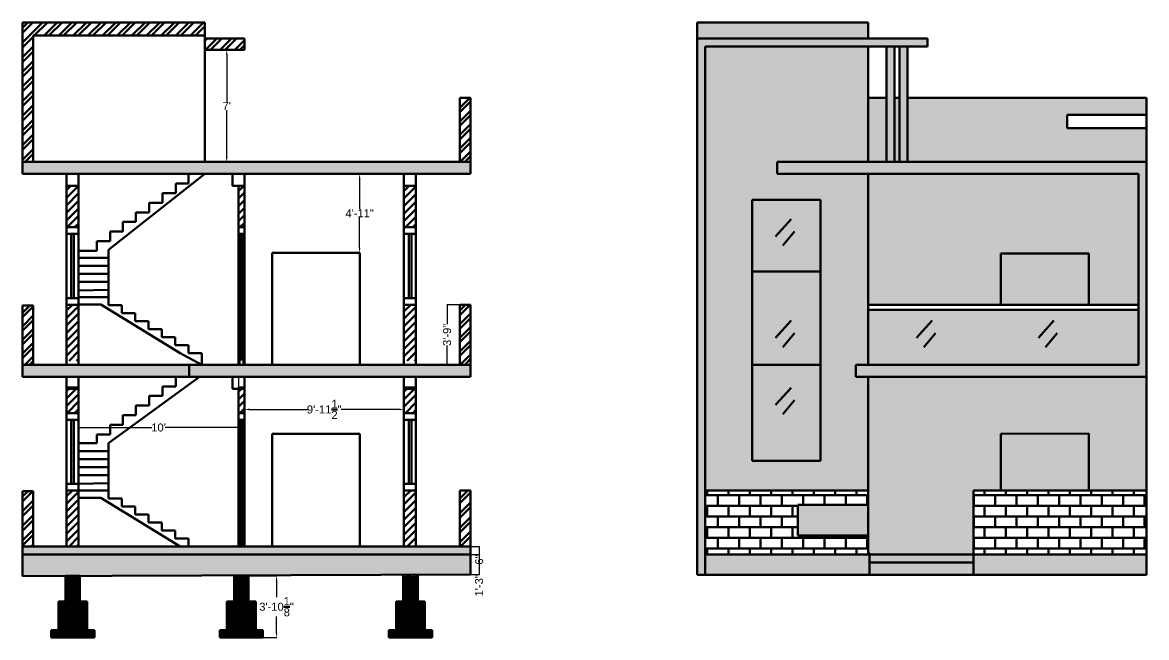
# Model space of a CAD drawing. Header units: inches. Extents: x -10 to 906, y -1163 to 117.
# Drawn here: x 63 to 906, y -1163 to -702 of the extents above; entities that cross this region are included whole.
import ezdxf

# ---------------------------------------------------------------- set-up
doc = ezdxf.new("R2010")
doc.units = ezdxf.units.IN
doc.header["$MEASUREMENT"] = 0
doc.layers.get('0').update_dxf_attribs({"lineweight": 35})
for name, color, linetype, plot in [('beam', 254, 'Continuous', False), ('compund wall', 1, 'Continuous', False), ('roof', 51, 'Continuous', False), ('wall', 3, 'Continuous', False)]:
    doc.layers.add(name, color=color, linetype=linetype, plot=plot)
doc.layers.add('steps', color=191, linetype='Continuous', lineweight=35)
doc.layers.add('window', color=6, linetype='Continuous', lineweight=35)
doc.styles.get("Standard").update_dxf_attribs({"font": 'arial.ttf'})
doc.dimstyles.get("Standard").update_dxf_attribs({"dimtxt": 2.4, "dimasz": 3.6, "dimexe": 0.18, "dimexo": 0.0625, "dimgap": 0.09, "dimtad": 0, "dimtih": 1, "dimtoh": 1, "dimdec": 4, "dimzin": 0, "dimdsep": 46, "dimlunit": 4, "dimtxsty": 'Standard', "dimcen": 0.09, "dimadec": 0, "dimazin": 0, "dimtfac": 1, "dimtdec": 4, "dimtofl": 0, "dimtmove": 0, "dimatfit": 3, "dimfxl": 1, "dimtolj": 1, "dimtzin": 0, "dimarcsym": 0})
pattern_1 = [(228.01279, (11.52, 16), (-128, -144), [2.15258, -213.10541]), (184.96974, (10.08, 14.4), (192, 16), [3.69389, -365.6948]), (132.51045, (6.4, 14.08), (160, -176), [2.60461, -257.85652]), (267.27369, (0.16, 10.08), (16, 320), [3.36381, -333.01693]), (292.833654, (0, 6.72), (-80, 192), [3.29848, -326.54997]), (357.27369, (1.28, 3.68), (-320, 16), [3.36381, -333.01693]), (37.69424, (4.64, 3.52), (-208, -160), [4.44846, -440.39758]), (72.25533, (8.16, 6.24), (112, 352), [4.19981, -415.78114]), (121.429566, (9.44, 10.24), (-128, 208), [3.3752, -334.14517]), (175.23636, (7.68, 13.12), (176, -16), [3.85331, -188.8122]), (222.397438, (3.84, 13.44), (-192, -176), [4.98317, -493.334]), (138.81407, (16, 9.92), (-112, 96), [1.70082, -168.38152]), (171.469234, (14.72, 11.04), (208, -32), [3.23579, -320.34418]), (225, (11.52, 11.52), (-2e-15, -16), [2.26274, -20.36468]), (203.19859, (10.4, 13.44), (80, 32), [1.21853, -120.63384]), (291.8014, (9.28, 12.96), (-16, 48), [1.72325, -84.43939]), (30.96376, (9.92, 11.36), (48, 32), [2.79886, -90.49637]), (161.56505, (12.32, 12.8), (32, -16), [2.02386, -48.57259]), (16.38954, (0, 12.96), (160, 48), [2.8352, -280.68552]), (70.34618, (2.72, 13.76), (-64, -176), [2.37858, -235.47852]), (293.19859, (12.32, 16), (-32, 80), [2.43704, -119.41533]), (343.61046, (13.28, 13.76), (-160, 48), [2.8352, -280.68552]), (339.44395, (0, 3.04), (-80, 32), [2.73408, -133.96998]), (294.77514, (2.56, 2.08), (-80, 176), [2.29085, -226.79429]), (66.80141, (12.48, 0), (32, 80), [2.43704, -119.41533]), (17.354025, (13.44, 2.24), (-208, -64), [2.6821, -265.52678]), (69.44395, (4.64, 0), (-32, -80), [1.36704, -135.33702]), (101.30993, (11.52, 0), (-16, 64), [0.81584, -80.76847]), (165.96376, (11.36, 0.8), (48, -16), [3.29848, -62.67121]), (186.009006, (8.16, 1.6), (160, 16), [3.0568, -302.62277]), (303.69007, (9.92, 9.92), (-16, 32), [2.30755, -55.38127]), (353.157227, (11.2, 8), (272, -32), [4.0287, -398.841]), (60.9454, (15.2, 7.52), (-64, -112), [1.6473, -163.08279]), (90, (16, 8.96), (-16, 16), [0.96, -15.04]), (120.25644, (7.84, 2.08), (64, -112), [2.22278, -220.05632]), (48.01279, (6.72, 4), (128, 144), [4.30515, -210.95283]), (0, (9.6, 7.2), (16, 16), [4.16, -11.84]), (325.30485, (13.76, 7.2), (160, -112), [2.52982, -250.45239]), (254.0546, (15.84, 5.76), (-16, -64), [2.32963, -114.15213]), (207.645975, (15.2, 3.52), (-304, -160), [3.79304, -375.51159]), (175.42608, (11.84, 1.76), (-208, 16), [4.01278, -397.26517])]

# ---------------------------------------------------------------- blocks, each defined once
blk = doc.blocks.new('*D25')
at = {"layer": 'Defpoints', "color": 0, "linetype": 'Continuous', "lineweight": 211, "ltscale": 100000, "transparency": 16777216}
for p in [(232.23, -1116.45), (232.23, -1162.61), (253.23, -1162.61)]:
    blk.add_point(p, dxfattribs=at)
at = {"layer": 'roof', "color": 0, "linetype": 'Continuous', "lineweight": -2, "ltscale": 100000, "transparency": 16777216}
for p, q in [((232.29, -1116.45), (253.41, -1116.45)), ((253.23, -1120.05), (253.23, -1132.31)), ((253.23, -1159.01), (253.23, -1146.75)), ((232.29, -1162.61), (253.41, -1162.61))]:
    blk.add_line(p, q, dxfattribs=at)
at = {"layer": 'roof', "color": 0, "linetype": 'Continuous', "lineweight": 211, "ltscale": 100000, "transparency": 16777216}
for points in [[(252.63, -1120.05), (253.83, -1120.05), (253.23, -1116.45)], [(252.63, -1159.01), (253.83, -1159.01), (253.23, -1162.61)]]:
    blk.add_solid(points, dxfattribs=at)
at = {"layer": 'roof', "color": 0, "linetype": 'Continuous', "lineweight": 211, "ltscale": 100000, "transparency": 16777216, "insert": (253.23, -1139.53), "char_height": 6, "attachment_point": 5}
blk.add_mtext('\\A1;3\'-10{\\H1x;\\S1/8;}"', dxfattribs=at)
blk = doc.blocks.new('*D26')
at = {"layer": 'Defpoints', "color": 0, "linetype": 'Continuous', "lineweight": 211, "ltscale": 100000, "transparency": 16777216}
for p in [(229.24, -975.16), (348.74, -975.16), (348.74, -991.64)]:
    blk.add_point(p, dxfattribs=at)
at = {"layer": 'roof', "color": 0, "linetype": 'Continuous', "lineweight": -2, "ltscale": 100000, "transparency": 16777216}
for p, q in [((229.24, -975.23), (229.24, -991.82)), ((348.74, -975.23), (348.74, -991.82)), ((232.84, -991.64), (276.41, -991.64)), ((345.14, -991.64), (301.58, -991.64))]:
    blk.add_line(p, q, dxfattribs=at)
at = {"layer": 'roof', "color": 0, "linetype": 'Continuous', "lineweight": 211, "ltscale": 100000, "transparency": 16777216}
for points in [[(232.84, -991.04), (232.84, -992.24), (229.24, -991.64)], [(345.14, -991.04), (345.14, -992.24), (348.74, -991.64)]]:
    blk.add_solid(points, dxfattribs=at)
at = {"layer": 'roof', "color": 0, "linetype": 'Continuous', "lineweight": 211, "ltscale": 100000, "transparency": 16777216, "insert": (288.99, -991.64), "char_height": 6, "attachment_point": 5}
blk.add_mtext('\\A1;9\'-11{\\H1x;\\S1/2;}"', dxfattribs=at)
blk = doc.blocks.new('*D27')
at = {"layer": 'Defpoints', "color": 0, "linetype": 'Continuous', "lineweight": 211, "ltscale": 100000, "transparency": 16777216}
for p in [(315.51, -815.14), (315.79, -815.14), (315.79, -874.16)]:
    blk.add_point(p, dxfattribs=at)
at = {"layer": 'roof', "color": 0, "linetype": 'Continuous', "lineweight": -2, "ltscale": 100000, "transparency": 16777216}
for p, q in [((315.73, -815.14), (315.33, -815.14)), ((315.51, -818.74), (315.51, -841.55)), ((315.51, -870.56), (315.51, -847.75)), ((315.73, -874.16), (315.33, -874.16))]:
    blk.add_line(p, q, dxfattribs=at)
at = {"layer": 'roof', "color": 0, "linetype": 'Continuous', "lineweight": 211, "ltscale": 100000, "transparency": 16777216}
for points in [[(314.91, -818.74), (316.11, -818.74), (315.51, -815.14)], [(314.91, -870.56), (316.11, -870.56), (315.51, -874.16)]]:
    blk.add_solid(points, dxfattribs=at)
at = {"layer": 'roof', "color": 0, "linetype": 'Continuous', "lineweight": 211, "ltscale": 100000, "transparency": 16777216, "insert": (315.51, -844.65), "char_height": 6, "attachment_point": 5}
blk.add_mtext('\\A1;4\'-11"', dxfattribs=at)
blk = doc.blocks.new('*D28')
at = {"layer": 'Defpoints', "color": 0, "linetype": 'Continuous', "lineweight": 211, "ltscale": 100000, "transparency": 16777216}
for p in [(199.35, -722.14), (199.35, -806.14), (215.89, -806.14)]:
    blk.add_point(p, dxfattribs=at)
at = {"layer": 'roof', "color": 0, "linetype": 'Continuous', "lineweight": -2, "ltscale": 100000, "transparency": 16777216}
for p, q in [((199.41, -722.14), (216.07, -722.14)), ((215.89, -725.74), (215.89, -761.05)), ((215.89, -802.54), (215.89, -767.23)), ((199.41, -806.14), (216.07, -806.14))]:
    blk.add_line(p, q, dxfattribs=at)
at = {"layer": 'roof', "color": 0, "linetype": 'Continuous', "lineweight": 211, "ltscale": 100000, "transparency": 16777216}
for points in [[(215.29, -725.74), (216.49, -725.74), (215.89, -722.14)], [(215.29, -802.54), (216.49, -802.54), (215.89, -806.14)]]:
    blk.add_solid(points, dxfattribs=at)
at = {"layer": 'roof', "color": 0, "linetype": 'Continuous', "lineweight": 211, "ltscale": 100000, "transparency": 16777216, "insert": (215.89, -764.14), "char_height": 6, "attachment_point": 5}
blk.add_mtext("\\A1;7'", dxfattribs=at)
blk = doc.blocks.new('*D29')
at = {"layer": 'Defpoints', "color": 0, "linetype": 'Continuous', "lineweight": 211, "ltscale": 100000, "transparency": 16777216}
for p in [(390.74, -913.31), (381.09, -958.16), (390.74, -958.16)]:
    blk.add_point(p, dxfattribs=at)
at = {"layer": 'roof', "color": 0, "linetype": 'Continuous', "lineweight": -2, "ltscale": 100000, "transparency": 16777216}
for p, q in [((390.68, -913.31), (380.91, -913.31)), ((381.09, -913.49), (381.09, -927.67)), ((381.09, -957.98), (381.09, -943.8)), ((390.68, -958.16), (380.91, -958.16))]:
    blk.add_line(p, q, dxfattribs=at)
at = {"layer": 'roof', "color": 0, "linetype": 'Continuous', "lineweight": 211, "ltscale": 100000, "transparency": 16777216}
for points in [[(381.06, -913.49), (381.12, -913.49), (381.09, -913.31)], [(381.06, -957.98), (381.12, -957.98), (381.09, -958.16)]]:
    blk.add_solid(points, dxfattribs=at)
at = {"layer": 'roof', "color": 0, "linetype": 'Continuous', "lineweight": 211, "ltscale": 100000, "transparency": 16777216, "insert": (381.09, -935.74), "char_height": 6, "attachment_point": 5, "rotation": 90}
blk.add_mtext('\\A1;3\'-9"', dxfattribs=at)
blk = doc.blocks.new('*D30')
at = {"layer": 'Defpoints', "color": 0, "linetype": 'Continuous', "lineweight": 211, "ltscale": 100000, "transparency": 16777216}
for p in [(398.74, -1094.5), (398.74, -1100.42), (405.22, -1100.42)]:
    blk.add_point(p, dxfattribs=at)
at = {"layer": 'roof', "color": 0, "linetype": 'Continuous', "lineweight": -2, "ltscale": 100000, "transparency": 16777216}
for p, q in [((398.81, -1094.5), (405.4, -1094.5)), ((405.22, -1094.68), (405.22, -1100.24)), ((398.81, -1100.42), (405.4, -1100.42)), ((405.22, -1100.42), (405.22, -1100.6))]:
    blk.add_line(p, q, dxfattribs=at)
at = {"layer": 'roof', "color": 0, "linetype": 'Continuous', "lineweight": 211, "ltscale": 100000, "transparency": 16777216}
for points in [[(405.19, -1094.68), (405.25, -1094.68), (405.22, -1094.5)], [(405.19, -1100.24), (405.25, -1100.24), (405.22, -1100.42)]]:
    blk.add_solid(points, dxfattribs=at)
at = {"layer": 'roof', "color": 0, "linetype": 'Continuous', "lineweight": 211, "ltscale": 100000, "transparency": 16777216, "insert": (405.22, -1104.16), "char_height": 6, "attachment_point": 5, "rotation": 90}
blk.add_mtext('\\A1;6"', dxfattribs=at)
blk = doc.blocks.new('*D31')
at = {"layer": 'Defpoints', "color": 0, "linetype": 'Continuous', "lineweight": 211, "ltscale": 100000, "transparency": 16777216}
for p in [(398.74, -1100.42), (398.74, -1115.5), (405.11, -1115.5)]:
    blk.add_point(p, dxfattribs=at)
at = {"layer": 'roof', "color": 0, "linetype": 'Continuous', "lineweight": -2, "ltscale": 100000, "transparency": 16777216}
for p, q in [((398.81, -1100.42), (405.29, -1100.42)), ((405.11, -1100.6), (405.11, -1115.32)), ((398.81, -1115.5), (405.29, -1115.5)), ((405.11, -1115.5), (405.11, -1115.68))]:
    blk.add_line(p, q, dxfattribs=at)
at = {"layer": 'roof', "color": 0, "linetype": 'Continuous', "lineweight": 211, "ltscale": 100000, "transparency": 16777216}
for points in [[(405.08, -1100.6), (405.14, -1100.6), (405.11, -1100.42)], [(405.08, -1115.32), (405.14, -1115.32), (405.11, -1115.5)]]:
    blk.add_solid(points, dxfattribs=at)
at = {"layer": 'roof', "color": 0, "linetype": 'Continuous', "lineweight": 211, "ltscale": 100000, "transparency": 16777216, "insert": (405.11, -1123.46), "char_height": 6, "attachment_point": 5, "rotation": 90}
blk.add_mtext('\\A1;1\'-3"', dxfattribs=at)
blk = doc.blocks.new('*D32')
at = {"layer": 'Defpoints', "color": 0, "linetype": 'Continuous', "lineweight": 211, "ltscale": 100000, "transparency": 16777216}
for p in [(104.74, -967.16), (224.74, -967.16), (224.74, -1005.23)]:
    blk.add_point(p, dxfattribs=at)
at = {"layer": 'roof', "color": 0, "linetype": 'Continuous', "lineweight": -2, "ltscale": 100000, "transparency": 16777216}
for p, q in [((104.74, -967.23), (104.74, -1005.41)), ((224.74, -967.23), (224.74, -1005.41)), ((104.92, -1005.23), (159.84, -1005.23)), ((224.56, -1005.23), (169.64, -1005.23))]:
    blk.add_line(p, q, dxfattribs=at)
at = {"layer": 'roof', "color": 0, "linetype": 'Continuous', "lineweight": 211, "ltscale": 100000, "transparency": 16777216}
for points in [[(104.92, -1005.2), (104.92, -1005.26), (104.74, -1005.23)], [(224.56, -1005.2), (224.56, -1005.26), (224.74, -1005.23)]]:
    blk.add_solid(points, dxfattribs=at)
at = {"layer": 'roof', "color": 0, "linetype": 'Continuous', "lineweight": 211, "ltscale": 100000, "transparency": 16777216, "insert": (164.74, -1005.23), "char_height": 6, "attachment_point": 5}
blk.add_mtext("\\A1;10'", dxfattribs=at)

msp = doc.modelspace()

# ---------------------------------------------------------------- hatches: boundary and pattern name
at = {"layer": 'compund wall', "linetype": 'Continuous', "lineweight": 211, "transparency": 33554687}
h = msp.add_hatch(dxfattribs=at)
h.set_pattern_fill('ANSI32', color=256, scale=19.232701)
h.set_pattern_definition([(45, (0, 271.685), (-5.09984, 5.09984), []), (45, (3.4, 271.685), (-5.09984, 5.09984), [])])
h.paths.add_polyline_path([(390.74398, -806.13626), (398.74398, -806.13626), (398.74398, -758.13626), (390.74398, -758.13626)])
h = msp.add_hatch(dxfattribs=at)
h.set_pattern_fill('ANSI32', color=256, scale=19.232701)
h.set_pattern_definition([(45, (0, 119.657), (-5.09984, 5.09984), []), (45, (3.4, 119.657), (-5.09984, 5.09984), [])])
h.paths.add_polyline_path([(70.74398, -913.62973), (62.74398, -913.62973), (62.74398, -958.16426), (70.74398, -958.16426)])
h.paths.add_polyline_path([(398.74398, -913.30783), (390.74398, -913.30783), (390.74398, -958.16426), (398.74398, -958.16426)])
at = {"layer": 'roof', "linetype": 'Continuous', "lineweight": 211, "transparency": 33554687}
h = msp.add_hatch(dxfattribs=at)
h.set_pattern_fill('SWAMP', color=256, scale=7.5)
h.set_pattern_definition([(0, (0, 271.685), (3.75, 6.49519), [0.9375, -6.5625]), (90, (0.4688, 271.685), (-3.75, 6.49519), [0.46875, -12.52163]), (90, (0.586, 271.685), (-3.75, 6.49519), [0.375, -12.61538]), (90, (0.3516, 271.685), (-3.75, 6.49519), [0.375, -12.61538]), (60, (0.703, 271.685), (-3.75, 6.49519), [0.3, -7.2]), (120, (0.2344, 271.685), (-7.5, 3e-09), [0.3, -7.2])])
h.paths.add_polyline_path([(95.74398, -806.13626), (62.74398, -806.13626), (62.74398, -815.13626), (95.74398, -815.13626), (104.74398, -815.13626), (224.74398, -815.13626), (229.24398, -815.13626), (357.74398, -815.13626), (398.74398, -815.13626), (398.74398, -806.13626), (357.74398, -806.13626), (229.24398, -806.13626), (224.74398, -806.13626)])
h = msp.add_hatch(dxfattribs=at)
h.set_pattern_fill('SWAMP', color=256, scale=7.5)
h.set_pattern_definition([(0, (0, 119.657), (3.75, 6.49519), [0.9375, -6.5625]), (90, (0.4688, 119.657), (-3.75, 6.49519), [0.46875, -12.52163]), (90, (0.586, 119.657), (-3.75, 6.49519), [0.375, -12.61538]), (90, (0.3516, 119.657), (-3.75, 6.49519), [0.375, -12.61538]), (60, (0.703, 119.657), (-3.75, 6.49519), [0.3, -7.2]), (120, (0.2344, 119.657), (-7.5, 3e-09), [0.3, -7.2])])
h.paths.add_polyline_path([(95.74398, -958.16426), (62.74398, -958.16426), (62.74398, -967.16426), (95.74398, -967.16426), (104.74398, -967.16426), (224.74398, -967.16426), (229.24398, -967.16426), (357.74398, -967.16426), (398.74398, -967.16426), (398.74398, -958.16426), (357.74398, -958.16426), (229.24398, -958.16426), (224.74398, -958.16426)])
at = {"layer": 'roof', "linetype": 'Continuous', "lineweight": 211, "ltscale": 100000, "transparency": 33554681}
h = msp.add_hatch(dxfattribs=at)
h.set_pattern_fill('AR-CONC', scale=0.4)
h.set_pattern_definition([(50, (0, 0), (2.8690407, -0.2510085), [0.3, -3.3]), (355, (0, 0), (-0.555005, 3.0087685), [0.24, -2.64]), (100.45144, (0.239, -0.021), (2.3140354, 2.75776), [0.254961, -2.8045684]), (46.1842, (0, 0.8), (4.268965, -0.662077), [0.45, -4.95]), (96.63564, (0.3557, 0.745), (3.738648, 3.896474), [0.382441, -4.206855]), (351.18416, (0, 0.8), (3.738648, 3.896474), [0.36, -3.96]), (21, (0.4, 0.6), (2.387628, -1.6104756), [0.3, -3.3]), (326, (0.4, 0.6), (0.973261, 2.9006), [0.24, -2.64]), (71.45144, (0.599, 0.4658), (3.3608895, 1.2901246), [0.254961, -2.8045684]), (37.5, (0, 0), (0.0486394, 1.3315754), [0, -2.608, 0, -2.68, 0, -2.65]), (7.5, (0, 0), (1.0522781, 1.5776468), [0, -1.528, 0, -2.548, 0, -1.01]), (327.5, (-0.892, 0), (2.1352897, -0.0902195), [0, -1, 0, -3.12, 0, -4.14]), (317.5, (-1.292, 0), (2.3327447, 0.40042), [0, -1.3, 0, -2.072, 0, -2.94])])
h.paths.add_polyline_path([(398.74398, -1100.42055), (398.74398, -1094.49694), (62.74398, -1094.30668), (62.74398, -1100.42055)])
h = msp.add_hatch(dxfattribs=at)
h.set_pattern_fill('GRAVEL', scale=16)
h.set_pattern_definition(pattern_1)
h.paths.add_polyline_path([(398.74398, -1115.49694), (398.74398, -1100.42055), (62.74398, -1100.42055), (62.74398, -1116.55645)])
h = msp.add_hatch(dxfattribs=at)
h.set_pattern_fill('ANSI38', color=4, scale=10)
h.paths.add_polyline_path([(95.05064, -1135.6056), (105.85064, -1135.6056), (105.85064, -1116.45458), (95.05064, -1116.45458)])
h.paths.add_polyline_path([(89.65064, -1146.4056), (89.65064, -1157.2056), (111.25064, -1157.2056), (111.25064, -1135.6056), (95.05064, -1135.6056), (89.65064, -1135.6056)])
h.paths.add_polyline_path([(89.65064, -1157.2056), (84.25064, -1157.2056), (84.25064, -1162.6056), (116.65064, -1162.6056), (116.65064, -1157.2056), (111.25064, -1157.2056)])
h = msp.add_hatch(dxfattribs=at)
h.set_pattern_fill('ANSI38', color=4, scale=10)
h.set_pattern_definition([(45, (126.3773, 0), (-0.8838835, 0.8838835), []), (135, (126.3773, 0), (-2.6516504, 0.8838835), [3.125, -1.875])])
h.paths.add_polyline_path([(232.22789, -1116.45458), (221.42789, -1116.45458), (221.42789, -1135.6056), (232.22789, -1135.6056)])
h.paths.add_polyline_path([(237.62789, -1135.6056), (221.42789, -1135.6056), (216.02789, -1135.6056), (216.02789, -1146.4056), (216.02789, -1157.2056), (237.62789, -1157.2056)])
h.paths.add_polyline_path([(243.02789, -1157.2056), (237.62789, -1157.2056), (216.02789, -1157.2056), (210.62789, -1157.2056), (210.62789, -1162.6056), (243.02789, -1162.6056)])
h = msp.add_hatch(dxfattribs=at)
h.set_pattern_fill('ANSI38', color=4, scale=10)
h.set_pattern_definition([(45, (253.2489, 0), (-0.8838835, 0.8838835), []), (135, (253.2489, 0), (-2.6516504, 0.8838835), [3.125, -1.875])])
h.paths.add_polyline_path([(359.09953, -1116.45458), (348.29953, -1116.45458), (348.29953, -1135.6056), (359.09953, -1135.6056)])
h.paths.add_polyline_path([(364.49953, -1135.6056), (348.29953, -1135.6056), (342.89953, -1135.6056), (342.89953, -1146.4056), (342.89953, -1157.2056), (364.49953, -1157.2056)])
h.paths.add_polyline_path([(369.89953, -1157.2056), (364.49953, -1157.2056), (342.89953, -1157.2056), (337.49953, -1157.2056), (337.49953, -1162.6056), (369.89953, -1162.6056)])
at = {"layer": 'steps', "linetype": 'Continuous', "lineweight": 211, "ltscale": 100000, "transparency": 33554681}
h = msp.add_hatch(dxfattribs=at)
h.set_pattern_fill('ANSI32', color=1, scale=20.7)
h.paths.add_polyline_path([(70.74398, -711.49324), (199.38179, -711.49324), (199.53312, -701.6194), (62.74398, -701.6194), (62.74398, -713.61799), (62.74398, -758.13626), (62.74398, -806.13626), (70.74398, -806.13626), (70.74398, -722.13626)])
h = msp.add_hatch(color=251, dxfattribs=at)
h.dxf.hatch_style = 1
h.paths.add_polyline_path([(696.74714, -701.61799), (574.70594, -701.61799), (568.70594, -701.61799), (568.70594, -713.61799), (696.74714, -713.61799)])
h = msp.add_hatch(dxfattribs=at)
h.set_pattern_fill('ANSI32', color=1, scale=20.7)
h.paths.add_polyline_path([(229.24398, -713.61799), (199.34922, -713.61799), (199.34922, -722.13626), (229.24398, -722.13626)])
h = msp.add_hatch(color=250, dxfattribs=at)
h.dxf.hatch_style = 1
h.paths.add_polyline_path([(905.53304, -815.13626), (905.53304, -806.13626), (897.53304, -806.13626), (696.74714, -806.13626), (628.61518, -806.13626), (628.61518, -815.13626), (696.74714, -815.13626), (899.53304, -815.13626), (899.53304, -958.16426), (687.58912, -958.16426), (687.58912, -967.16426), (905.53304, -967.16426)])
h.paths.add_polyline_path([(716.61786, -758.13626), (716.61786, -719.61799), (710.61786, -719.61799), (710.61786, -758.13626), (710.61786, -806.13626), (716.61786, -806.13626)], flags=17)
h.paths.add_polyline_path([(726.21786, -758.13626), (726.21786, -719.61799), (720.21786, -719.61799), (720.21786, -758.13626), (720.21786, -806.13626), (726.21786, -806.13626)], flags=17)
h.paths.add_polyline_path([(574.70594, -719.61799), (729.33419, -719.61799), (741.33419, -719.61799), (741.33419, -713.61799), (729.33419, -713.61799), (568.70594, -713.61799), (568.70594, -719.61799), (568.70594, -1115.67694), (574.70594, -1115.67694)])
h = msp.add_hatch(color=251, dxfattribs=at)
h.dxf.hatch_style = 1
h.paths.add_polyline_path([(696.74714, -719.61799), (574.70594, -719.61799), (574.70594, -1052.49694), (696.74714, -1052.49694), (696.74714, -967.16426), (687.58912, -967.16426), (687.58912, -958.16426), (696.74714, -958.16426), (696.74714, -815.13626), (628.61518, -815.13626), (628.61518, -806.13626), (696.74714, -806.13626)])
h.paths.add_polyline_path([(661.11721, -834.45914), (661.11721, -1030.29909), (609.78832, -1030.29909), (609.78832, -834.45914)], flags=16)
at = {"layer": 'steps', "linetype": 'Continuous', "lineweight": 211, "ltscale": 100000, "true_color": 0x867f77, "transparency": 33554681}
h = msp.add_hatch(color=8, dxfattribs=at)
h.dxf.hatch_style = 1
h.paths.add_polyline_path([(899.53304, -815.13626), (696.74714, -815.13626), (696.74714, -913.30783), (796.27825, -913.30783), (796.27825, -874.66312), (862.27825, -874.66312), (862.27825, -913.30783), (899.53304, -913.30783)])
h.paths.add_polyline_path([(905.53304, -967.16426), (696.74714, -967.16426), (696.74714, -1052.49694), (696.74714, -1099.31918), (697.74714, -1099.31918), (697.74714, -1100.42055), (775.74714, -1100.42055), (775.74714, -1052.49694), (796.27825, -1052.49694), (796.27825, -1010.02725), (862.27825, -1009.77438), (862.27825, -1052.49694), (905.53304, -1052.49694)])
h.paths.add_polyline_path([(845.96708, -770.82317), (897.53304, -770.82317), (905.53304, -770.82317), (905.53304, -758.13626), (897.53304, -758.13626), (726.21786, -758.13626), (726.21786, -806.13626), (897.53304, -806.13626), (905.53304, -806.13626), (905.53304, -780.70847), (897.53304, -780.70847), (845.96708, -780.70847)])
h.paths.add_polyline_path([(710.61786, -758.13626), (696.74714, -758.13626), (696.74714, -806.13626), (710.61786, -806.13626)])
h.paths.add_polyline_path([(720.21786, -758.13626), (716.61786, -758.13626), (716.61786, -806.13626), (720.21786, -806.13626)])
at = {"layer": 'steps', "linetype": 'Continuous', "lineweight": 211, "ltscale": 100000, "transparency": 33554681}
h = msp.add_hatch(color=7, dxfattribs=at)
h.dxf.hatch_style = 1
h.set_gradient(color1=(0, 127, 255), color2=(214, 214, 214), rotation=42, tint=1, name='CYLINDER')
h.paths.add_polyline_path([(661.11721, -834.45914), (609.78832, -834.45914), (609.78832, -888.33651), (661.11721, -888.33651)])
h.paths.add_polyline_path([(661.11721, -888.33651), (609.78832, -888.33651), (609.78832, -958.16426), (661.11721, -958.16426)])
h.paths.add_polyline_path([(661.11721, -958.16426), (609.78832, -958.16426), (609.78832, -1030.29909), (661.11721, -1030.29909)])
at = {"layer": 'steps', "linetype": 'Continuous', "lineweight": 211, "ltscale": 100000, "true_color": 0x65310c, "transparency": 33554681}
h = msp.add_hatch(color=48, dxfattribs=at)
h.dxf.hatch_style = 1
h.paths.add_polyline_path([(862.27825, -874.66312), (796.27825, -874.66312), (796.27825, -913.30783), (862.27825, -913.30783)])
h.paths.add_polyline_path([(862.27825, -1009.77438), (796.27825, -1010.02725), (796.27825, -1052.49694), (862.27825, -1052.49694)])
at = {"layer": 'steps', "linetype": 'Continuous', "lineweight": 211, "ltscale": 100000, "transparency": 33554681}
h = msp.add_hatch(color=7, dxfattribs=at)
h.dxf.hatch_style = 1
h.set_gradient(color1=(255, 255, 255), color2=(0, 127, 255), rotation=42, tint=1, name='CURVED')
h.paths.add_polyline_path([(796.27825, -916.90783), (696.74714, -916.90783), (696.74714, -958.16426), (796.27825, -958.16426)])
h.paths.add_polyline_path([(899.53304, -916.90783), (862.27825, -916.90783), (862.27825, -958.16426), (899.53304, -958.16426)])
h.paths.add_polyline_path([(862.27825, -916.90783), (796.27825, -916.90783), (796.27825, -958.16426), (862.27825, -958.16426)])
h = msp.add_hatch(dxfattribs=at)
h.set_pattern_fill('ANSI32', color=1, scale=20.7)
h.paths.add_polyline_path([(70.74398, -1052.81884), (62.74398, -1052.81884), (62.74398, -1094.30668), (70.74398, -1094.31121)])
h.paths.add_polyline_path([(398.74398, -1052.49694), (390.74398, -1052.49694), (390.74398, -1094.49241), (398.74398, -1094.49694)])
at = {"layer": 'steps', "linetype": 'Continuous', "lineweight": 211, "ltscale": 100000, "true_color": 0x8a8074, "transparency": 33554681}
h = msp.add_hatch(dxfattribs=at)
h.set_pattern_fill('AR-B816', color=8)
h.paths.add_polyline_path([(644.0944, -1063.06471), (696.74714, -1063.06471), (696.74714, -1052.49694), (574.70594, -1052.49694), (574.70594, -1100.42055), (696.74714, -1100.42055), (696.74714, -1086.05327), (644.0944, -1086.05327)])
h.paths.add_polyline_path([(905.53304, -1052.49694), (775.74714, -1052.49694), (775.74714, -1100.42055), (905.53304, -1100.42055)])
at = {"layer": 'steps', "linetype": 'Continuous', "lineweight": 211, "ltscale": 100000, "transparency": 33554681}
h = msp.add_hatch(color=250, dxfattribs=at)
h.dxf.hatch_style = 1
h.paths.add_polyline_path([(696.74714, -1063.06471), (644.0944, -1063.06471), (644.0944, -1086.05327), (696.74714, -1086.05327)])
h.paths.add_polyline_path([(775.74714, -1106.42055), (697.74714, -1106.42055), (697.74714, -1115.67694), (757.74714, -1115.67694), (769.74714, -1115.67694), (775.74714, -1115.67694)])
h.paths.add_polyline_path([(775.74714, -1100.42055), (697.74714, -1100.42055), (697.74714, -1106.42055), (775.74714, -1106.42055)])
h = msp.add_hatch(dxfattribs=at)
h.set_pattern_fill('GRAVEL', scale=16)
h.set_pattern_definition(pattern_1)
h.paths.add_polyline_path([(697.74714, -1100.42055), (574.70594, -1100.42055), (574.70594, -1115.67694), (696.74714, -1115.67694), (697.74714, -1115.67694)])
h.paths.add_polyline_path([(905.53304, -1100.42055), (775.74714, -1100.42055), (775.74714, -1106.42055), (775.74714, -1115.67694), (905.53304, -1115.67694)])
at = {"layer": 'wall', "linetype": 'Continuous', "lineweight": 211, "transparency": 33554687}
h = msp.add_hatch(dxfattribs=at)
h.set_pattern_fill('ANSI31', color=256, scale=31.88193)
h.set_pattern_definition([(45, (0, 271.685), (-2.817991, 2.817991), [])])
h.paths.add_polyline_path([(104.74398, -824.13626), (95.74398, -824.13626), (95.74398, -855.13626), (104.74398, -855.13626)])
h.paths.add_polyline_path([(104.74398, -913.13626), (95.74398, -913.13626), (95.74398, -955.13626), (104.74398, -955.14135)])
h.paths.add_polyline_path([(229.24398, -824.13626), (224.74398, -824.13626), (224.74398, -855.13626), (229.24398, -855.13626)])
h.paths.add_polyline_path([(357.74398, -824.13626), (348.74398, -824.13626), (348.74398, -855.13626), (357.74398, -855.13626)])
h.paths.add_polyline_path([(357.74398, -913.13626), (348.74398, -913.13626), (348.74398, -955.27952), (357.74398, -955.28462)])
h = msp.add_hatch(dxfattribs=at)
h.set_pattern_fill('ANSI31', color=256, scale=31.88193)
h.set_pattern_definition([(45, (0, 132.4957), (-2.817991, 2.817991), [])])
h.paths.add_polyline_path([(104.74398, -1052.32536), (95.74398, -1052.32536), (95.74398, -1094.32536), (104.74398, -1094.33046)])
h.paths.add_polyline_path([(357.74398, -1052.32536), (348.74398, -1052.32536), (348.74398, -1094.46863), (357.74398, -1094.47372)])
h.paths.add_polyline_path([(104.74398, -975.16432), (95.74398, -975.16432), (95.74398, -994.32536), (104.74398, -994.32536)])
h.paths.add_polyline_path([(229.24398, -975.16432), (224.74398, -975.16432), (224.74398, -994.32536), (229.24398, -994.32536)])
h.paths.add_polyline_path([(357.74398, -975.16432), (348.74398, -975.16432), (348.74398, -994.32536), (357.74398, -994.32536)])

# ---------------------------------------------------------------- linework, layer by layer
at = {"linetype": 'Continuous', "lineweight": 211, "transparency": 33554687}
for p, q in [((398.74398, -1094.49694), (62.74398, -1094.30668)), ((62.74398, -1094.30668), (62.74398, -1116.55645)), ((398.74398, -1115.49694), (398.74398, -1094.49694)), ((62.74398, -1116.55645), (398.74398, -1115.49694))]:
    msp.add_line(p, q, dxfattribs=at)
at = {"layer": 'beam', "linetype": 'Continuous', "lineweight": 211, "transparency": 33554687}
for p, q in [((95.74398, -815.13626), (95.74398, -824.13626)), ((104.74398, -815.13626), (95.74398, -815.13626)), ((104.74398, -824.13626), (104.74398, -815.13626)), ((220.24398, -824.13626), (220.24398, -815.13626)), ((220.24398, -815.13626), (229.24398, -815.13626)), ((229.24398, -815.13626), (229.24398, -824.13626)), ((348.74398, -815.13626), (348.74398, -824.13626)), ((357.74398, -815.13626), (348.74398, -815.13626)), ((357.74398, -824.13626), (357.74398, -815.13626)), ((95.74398, -824.13626), (104.74398, -824.13626)), ((229.24398, -824.13626), (220.24398, -824.13626)), ((348.74398, -824.13626), (357.74398, -824.13626)), ((95.74398, -967.16426), (95.74398, -976.16426)), ((104.74398, -967.16426), (95.74398, -967.16426)), ((104.74398, -976.16426), (104.74398, -967.16426)), ((220.24398, -976.16426), (220.24398, -967.16426)), ((220.24398, -967.16426), (229.24398, -967.16426)), ((229.24398, -967.16426), (229.24398, -976.16426)), ((348.74398, -967.16426), (348.74398, -976.16426)), ((357.74398, -967.16426), (348.74398, -967.16426)), ((357.74398, -976.16426), (357.74398, -967.16426)), ((95.74398, -976.16426), (104.74398, -976.16426)), ((229.24398, -976.16426), (220.24398, -976.16426)), ((348.74398, -976.16426), (357.74398, -976.16426))]:
    msp.add_line(p, q, dxfattribs=at)
at = {"layer": 'compund wall', "linetype": 'Continuous', "lineweight": 211, "transparency": 33554687}
for p, q in [((62.74398, -806.13626), (62.74398, -758.13626)), ((70.74398, -758.13626), (70.74398, -806.13626)), ((398.74398, -758.13626), (390.74398, -758.13626)), ((390.74398, -758.13626), (390.74398, -806.13626)), ((398.74398, -806.13626), (398.74398, -758.13626)), ((62.74398, -958.16426), (62.74398, -913.62973)), ((62.74398, -913.62973), (70.74398, -913.62973)), ((70.74398, -913.62973), (70.74398, -958.16426)), ((390.74398, -913.30783), (390.74398, -958.16426)), ((398.74398, -913.30783), (390.74398, -913.30783)), ((398.74398, -958.16426), (398.74398, -913.30783)), ((62.74398, -1094.30668), (62.74398, -1052.81884)), ((62.74398, -1052.81884), (70.74398, -1052.81884)), ((70.74398, -1052.81884), (70.74398, -1094.31121)), ((390.74398, -1052.49694), (390.74398, -1094.49241)), ((398.74398, -1052.49694), (390.74398, -1052.49694)), ((398.74398, -1094.49694), (398.74398, -1052.49694))]:
    msp.add_line(p, q, dxfattribs=at)
at = {"layer": 'roof', "color": 1, "linetype": 'Continuous', "lineweight": 211, "ltscale": 100000, "transparency": 33554687}
for p, q in [((62.74398, -758.13626), (62.74398, -713.61799)), ((199.34922, -713.61799), (229.24398, -713.61799)), ((229.24398, -713.61799), (229.24398, -722.13626)), ((70.74398, -806.13626), (70.74398, -722.13626)), ((199.34922, -722.13626), (229.24398, -722.13626)), ((199.34922, -722.13626), (199.34922, -806.13626))]:
    msp.add_line(p, q, dxfattribs=at)
at = {"layer": 'roof', "color": 0, "linetype": 'Continuous', "lineweight": 211, "ltscale": 100000, "transparency": 33554687}
msp.add_line((568.70594, -713.61799), (729.33419, -713.61799), dxfattribs=at)
at = {"layer": 'roof', "linetype": 'Continuous', "lineweight": 211, "transparency": 33554687}
for p, q in [((95.74398, -806.13626), (62.74398, -806.13626)), ((62.74398, -806.13626), (62.74398, -815.13626)), ((95.74398, -806.13626), (224.74398, -806.13626)), ((224.74398, -806.13626), (229.24398, -806.13626)), ((229.24398, -806.13626), (357.74398, -806.13626)), ((357.74398, -806.13626), (398.74398, -806.13626)), ((398.74398, -806.13626), (398.74398, -815.13626)), ((95.74398, -815.13626), (62.74398, -815.13626)), ((95.74398, -815.13626), (224.74398, -815.13626)), ((224.74398, -815.13626), (229.24398, -815.13626)), ((229.24398, -815.13626), (357.74398, -815.13626)), ((398.74398, -815.13626), (357.74398, -815.13626)), ((62.74398, -945.32536), (62.74398, -954.32536)), ((95.74398, -958.16426), (62.74398, -958.16426)), ((95.74398, -958.16426), (224.74398, -958.16426)), ((224.74398, -958.16426), (229.24398, -958.16426)), ((229.24398, -958.16426), (357.74398, -958.16426)), ((357.74398, -958.16426), (398.74398, -958.16426)), ((398.74398, -958.16426), (398.74398, -967.16426)), ((95.74398, -967.16426), (62.74398, -967.16426)), ((95.74398, -967.16426), (224.74398, -967.16426)), ((224.74398, -967.16426), (229.24398, -967.16426)), ((229.24398, -967.16426), (357.74398, -967.16426)), ((398.74398, -967.16426), (357.74398, -967.16426))]:
    msp.add_line(p, q, dxfattribs=at)
at = {"layer": 'roof', "color": 191, "linetype": 'Continuous', "lineweight": 211, "ltscale": 100000, "transparency": 33554687}
for p, q in [((199.34922, -815.13626), (127.20309, -872.0609)), ((187.29336, -822.32032), (187.29336, -815.12032)), ((177.69336, -822.32032), (177.69336, -829.52032)), ((177.69336, -822.32032), (187.29336, -822.32032)), ((177.69336, -829.52032), (167.69736, -829.52032)), ((167.69736, -829.52032), (167.69736, -836.72032)), ((167.69736, -836.72032), (157.70136, -836.72032)), ((157.70136, -836.72032), (157.70136, -843.92032)), ((147.70536, -851.12032), (138.10536, -851.12032)), ((138.10536, -851.12032), (138.10536, -858.32032)), ((157.70136, -843.92032), (147.70536, -843.92032)), ((147.70536, -843.92032), (147.70536, -851.12032)), ((138.10536, -858.32032), (128.50536, -858.32032)), ((128.50536, -865.52032), (118.54536, -865.52032)), ((118.54536, -865.52032), (118.54536, -871.52032)), ((118.54536, -872.72032), (104.74398, -872.72032)), ((118.54536, -871.52032), (118.54536, -872.72032)), ((127.20309, -878.0609), (127.20309, -872.0609)), ((127.20309, -878.0609), (104.74398, -878.0609)), ((104.74398, -884.0609), (127.20309, -884.0609)), ((127.20309, -907.5332), (127.20309, -878.0609)), ((127.20309, -884.0609), (127.20309, -890.0609)), ((127.20309, -890.0609), (104.74398, -890.0609)), ((104.74398, -896.0609), (127.20309, -896.0609)), ((127.20309, -896.0609), (127.20309, -902.0609)), ((127.20309, -902.0609), (104.74398, -902.48143)), ((127.20309, -907.5332), (104.74398, -907.48143)), ((127.20309, -913.5332), (127.20309, -907.5332)), ((121.49339, -913.00348), (104.74398, -913.00348)), ((121.49339, -913.00348), (181.01687, -949.5332)), ((137.19909, -913.5332), (127.20309, -913.5332)), ((137.19909, -919.5332), (137.19909, -913.5332)), ((147.19509, -919.5332), (137.19909, -919.5332)), ((147.19509, -925.5332), (147.19509, -919.5332)), ((157.19109, -925.5332), (147.19509, -925.5332)), ((157.19109, -931.5332), (157.19109, -925.5332)), ((157.19109, -931.5332), (167.18709, -931.5332)), ((167.18709, -931.5332), (167.18709, -937.5332)), ((177.18309, -937.5332), (167.18709, -937.5332)), ((177.18309, -943.5332), (177.18309, -937.5332)), ((187.17909, -943.5332), (177.18309, -943.5332)), ((187.17909, -949.5332), (187.17909, -943.5332)), ((197.13909, -958.16426), (181.01687, -949.5332)), ((187.17909, -949.5332), (197.13909, -949.5332)), ((197.13909, -949.5332), (197.13909, -958.16426)), ((195.54948, -967.16426), (127.20309, -1016.90484)), ((177.69336, -967.16426), (177.69336, -974.36426)), ((177.69336, -974.36426), (167.69736, -974.36426)), ((167.69736, -974.36426), (167.69736, -981.56426)), ((167.69736, -981.56426), (157.70136, -981.56426)), ((157.70136, -981.56426), (157.70136, -988.76426)), ((157.70136, -988.76426), (147.70536, -988.76426)), ((147.70536, -988.76426), (147.70536, -995.96426)), ((147.70536, -995.96426), (138.10536, -995.96426)), ((138.10536, -995.96426), (138.10536, -1003.16426)), ((128.50536, -1010.36426), (118.54536, -1010.36426)), ((138.10536, -1003.16426), (128.50536, -1003.16426)), ((128.50536, -1003.16426), (128.50536, -1010.36426)), ((118.54536, -1016.90484), (104.74398, -1016.90484)), ((127.20309, -1022.90484), (127.20309, -1016.90484)), ((127.20309, -1022.90484), (104.74398, -1022.90484)), ((127.20309, -1052.37714), (127.20309, -1022.90484)), ((104.74398, -1028.90484), (127.20309, -1028.90484)), ((127.20309, -1034.90484), (104.74398, -1034.90484)), ((127.20309, -1028.90484), (127.20309, -1034.90484)), ((104.74398, -1040.90484), (127.20309, -1040.90484)), ((127.20309, -1040.90484), (127.20309, -1046.90484)), ((127.20309, -1046.90484), (104.74398, -1047.32536)), ((127.20309, -1052.37714), (104.74398, -1052.32536)), ((127.20309, -1058.37714), (127.20309, -1052.37714)), ((121.49339, -1057.84742), (104.74398, -1057.84742)), ((121.49339, -1057.84742), (181.01687, -1094.37714)), ((137.19909, -1058.37714), (127.20309, -1058.37714)), ((137.19909, -1064.37714), (137.19909, -1058.37714)), ((147.19509, -1064.37714), (137.19909, -1064.37714)), ((147.19509, -1070.37714), (147.19509, -1064.37714)), ((157.19109, -1070.37714), (147.19509, -1070.37714)), ((157.19109, -1076.37714), (157.19109, -1070.37714)), ((167.18709, -1076.37714), (157.19109, -1076.37714)), ((167.18709, -1082.37714), (167.18709, -1076.37714)), ((177.18309, -1082.37714), (167.18709, -1082.37714)), ((177.18309, -1088.37714), (177.18309, -1082.37714)), ((187.17909, -1088.37714), (177.18309, -1088.37714)), ((187.17909, -1094.37714), (187.17909, -1088.37714))]:
    msp.add_line(p, q, dxfattribs=at)
at = {"layer": 'roof', "color": 7, "linetype": 'Continuous', "lineweight": 211, "ltscale": 100000, "transparency": 33554687}
for p, q in [((128.50536, -858.32032), (128.50536, -865.52032)), ((62.74398, -958.16426), (62.74398, -967.16426)), ((95.74398, -955.13626), (95.74398, -958.16426)), ((95.74398, -958.16426), (104.74398, -958.16426)), ((104.74398, -958.16426), (104.74398, -955.13626)), ((187.65336, -958.16426), (187.65336, -967.16426)), ((224.74398, -955.13626), (224.74398, -958.16426)), ((225.49398, -955.13626), (225.49398, -958.16426)), ((225.49398, -958.16426), (228.49398, -958.16426)), ((228.49398, -958.16426), (228.49398, -955.13626)), ((228.49398, -955.13626), (228.49398, -958.16426)), ((228.49398, -958.16426), (229.24398, -958.16426)), ((229.24398, -958.16426), (229.24398, -955.13626)), ((348.74398, -955.13626), (348.74398, -958.16426)), ((348.74398, -958.16426), (357.74398, -958.16426)), ((357.74398, -958.16426), (357.74398, -955.13626)), ((187.65336, -967.16426), (177.69336, -967.16426)), ((224.74398, -967.16426), (224.74398, -967.16426)), ((224.74398, -967.16426), (224.74398, -967.16426)), ((95.74398, -975.16432), (104.74398, -975.16432)), ((224.74398, -975.16432), (229.24398, -975.16432)), ((348.74398, -975.16432), (357.74398, -975.16432)), ((118.54536, -1010.36426), (118.54536, -1016.90484)), ((104.74398, -1022.90484), (104.74398, -1028.90484)), ((104.74398, -1034.90484), (104.74398, -1040.90484)), ((114.60598, -1094.32536), (187.17909, -1094.37714)), ((181.01687, -1094.37714), (187.17909, -1094.37714)), ((62.74398, -1100.42055), (398.74398, -1100.42055)), ((95.05064, -1135.6056), (95.05064, -1116.45458)), ((95.05064, -1116.45458), (105.85064, -1116.45458)), ((105.85064, -1116.45458), (105.85064, -1135.6056)), ((221.42789, -1135.6056), (221.42789, -1116.45458)), ((232.22789, -1116.45458), (232.22789, -1135.6056)), ((348.29953, -1135.6056), (348.29953, -1116.45458)), ((359.09953, -1116.45458), (359.09953, -1135.6056)), ((89.65064, -1135.6056), (89.65064, -1146.4056)), ((89.65064, -1135.6056), (95.05064, -1135.6056)), ((111.25064, -1135.6056), (95.05064, -1135.6056)), ((105.85064, -1135.6056), (111.25064, -1135.6056)), ((111.25064, -1157.2056), (111.25064, -1135.6056)), ((216.02789, -1135.6056), (216.02789, -1146.4056)), ((216.02789, -1135.6056), (221.42789, -1135.6056)), ((237.62789, -1135.6056), (221.42789, -1135.6056)), ((232.22789, -1135.6056), (237.62789, -1135.6056)), ((237.62789, -1157.2056), (237.62789, -1135.6056)), ((342.89953, -1135.6056), (342.89953, -1146.4056)), ((342.89953, -1135.6056), (348.29953, -1135.6056)), ((364.49953, -1135.6056), (348.29953, -1135.6056)), ((359.09953, -1135.6056), (364.49953, -1135.6056)), ((364.49953, -1157.2056), (364.49953, -1135.6056)), ((89.65064, -1146.4056), (89.65064, -1157.2056)), ((216.02789, -1146.4056), (216.02789, -1157.2056)), ((342.89953, -1146.4056), (342.89953, -1157.2056)), ((89.65064, -1157.2056), (84.25064, -1157.2056)), ((84.25064, -1157.2056), (84.25064, -1162.6056)), ((84.25064, -1162.6056), (116.65064, -1162.6056)), ((89.65064, -1157.2056), (111.25064, -1157.2056)), ((116.65064, -1157.2056), (111.25064, -1157.2056)), ((116.65064, -1162.6056), (116.65064, -1157.2056)), ((216.02789, -1157.2056), (210.62789, -1157.2056)), ((210.62789, -1157.2056), (210.62789, -1162.6056)), ((210.62789, -1162.6056), (243.02789, -1162.6056)), ((216.02789, -1157.2056), (237.62789, -1157.2056)), ((243.02789, -1157.2056), (237.62789, -1157.2056)), ((243.02789, -1162.6056), (243.02789, -1157.2056)), ((342.89953, -1157.2056), (337.49953, -1157.2056)), ((337.49953, -1157.2056), (337.49953, -1162.6056)), ((337.49953, -1162.6056), (369.89953, -1162.6056)), ((342.89953, -1157.2056), (364.49953, -1157.2056)), ((369.89953, -1157.2056), (364.49953, -1157.2056)), ((369.89953, -1162.6056), (369.89953, -1157.2056))]:
    msp.add_line(p, q, dxfattribs=at)
at = {"layer": 'roof', "color": 4, "linetype": 'Continuous', "lineweight": 211, "ltscale": 100000, "transparency": 33554687}
for p, q in [((249.89549, -958.16426), (249.89549, -874.16426)), ((249.89549, -874.16426), (315.79423, -874.16426)), ((315.79423, -874.16426), (315.79423, -958.16426)), ((249.89549, -1094.02725), (249.89549, -1010.02725)), ((249.89549, -1010.02725), (315.79423, -1010.02725)), ((315.79423, -1010.02725), (315.79423, -1094.02725))]:
    msp.add_line(p, q, dxfattribs=at)
at = {"layer": 'steps', "color": 1, "linetype": 'Continuous', "lineweight": 211, "ltscale": 100000, "transparency": 33554687}
for p, q in [((199.53312, -701.6194), (62.74398, -701.6194)), ((62.74398, -701.6194), (62.74398, -713.61799)), ((199.34922, -713.61799), (199.53312, -701.6194)), ((70.74398, -722.13626), (70.74398, -711.49324)), ((70.74398, -711.49324), (199.38179, -711.49324)), ((199.34922, -713.61799), (199.34922, -722.13626))]:
    msp.add_line(p, q, dxfattribs=at)
at = {"layer": 'steps', "color": 7, "linetype": 'Continuous', "lineweight": 211, "ltscale": 100000, "transparency": 33554687}
for p, q in [((574.70594, -701.61799), (568.70594, -701.61799)), ((568.70594, -701.61799), (568.70594, -713.61799)), ((696.74714, -701.61799), (574.70594, -701.61799)), ((696.74714, -713.61799), (696.74714, -701.61799)), ((568.70594, -719.61799), (568.70594, -713.61799)), ((741.33419, -713.61799), (729.33419, -713.61799)), ((741.33419, -719.61799), (741.33419, -713.61799)), ((568.70594, -722.13626), (568.14189, -722.13626)), ((568.70594, -1115.67694), (568.70594, -719.61799)), ((574.70594, -719.61799), (729.33419, -719.61799)), ((574.70594, -719.61799), (574.70594, -1115.67694)), ((696.74714, -719.61799), (696.74714, -806.13626)), ((710.61786, -719.61799), (710.61786, -758.13626)), ((716.61786, -758.13626), (716.61786, -719.61799)), ((716.61786, -719.61799), (720.21786, -719.61799)), ((720.21786, -719.61799), (720.21786, -758.13626)), ((726.21786, -758.13626), (726.21786, -719.61799)), ((729.33419, -719.61799), (741.33419, -719.61799)), ((710.61786, -758.13626), (696.74714, -758.13626)), ((710.61786, -758.13626), (710.61786, -758.13626)), ((710.61786, -758.13626), (710.61786, -758.13626)), ((710.61786, -758.13626), (710.61786, -806.13626)), ((716.61786, -806.13626), (716.61786, -758.13626)), ((716.61786, -758.13626), (720.21786, -758.13626)), ((720.21786, -758.13626), (716.61786, -758.13626)), ((720.21786, -758.13626), (720.21786, -806.13626)), ((897.53304, -758.13626), (726.21786, -758.13626)), ((726.21786, -806.13626), (726.21786, -758.13626)), ((897.53304, -758.13626), (905.53304, -758.13626)), ((905.53304, -815.13626), (905.53304, -758.13626)), ((897.53304, -770.82317), (845.96708, -770.82317)), ((845.96708, -770.82317), (845.96708, -780.70847)), ((897.53304, -770.82317), (905.53304, -770.82317)), ((845.96708, -780.70847), (897.53304, -780.70847)), ((897.53304, -780.70847), (905.53304, -780.70847)), ((696.74714, -806.13626), (628.61518, -806.13626)), ((628.61518, -806.13626), (628.61518, -815.13626)), ((696.74714, -806.13626), (897.53304, -806.13626)), ((710.61786, -806.13626), (716.61786, -806.13626)), ((720.21786, -806.13626), (726.21786, -806.13626)), ((897.53304, -806.13626), (905.53304, -806.13626)), ((628.61518, -815.13626), (696.74714, -815.13626)), ((696.74714, -815.13626), (899.53304, -815.13626)), ((696.74714, -815.13626), (696.74714, -958.16426)), ((899.53304, -958.16426), (899.53304, -815.13626)), ((905.53304, -815.13626), (905.53304, -967.16426)), ((609.78832, -834.45914), (661.11721, -834.45914)), ((862.27825, -874.66312), (796.27825, -874.66312)), ((796.27825, -874.66312), (796.27825, -913.30783)), ((862.27825, -913.30783), (862.27825, -874.66312)), ((696.74714, -913.30783), (899.53304, -913.30783)), ((899.53304, -916.90783), (696.74714, -916.90783)), ((899.53304, -913.30783), (899.53304, -916.90783)), ((687.58912, -967.16426), (687.58912, -958.16426)), ((687.58912, -958.16426), (899.53304, -958.16426)), ((905.53304, -967.16426), (687.58912, -967.16426)), ((696.74714, -967.16426), (696.74714, -1052.49694)), ((905.53304, -1052.49694), (905.53304, -967.16426)), ((862.27825, -1009.77438), (796.27825, -1010.02725)), ((796.27825, -1010.02725), (796.27825, -1052.49694)), ((862.27825, -1052.49694), (862.27825, -1009.77438)), ((574.70594, -1052.49694), (696.74714, -1052.49694)), ((696.74714, -1052.49694), (696.74714, -1100.42055)), ((696.74714, -1052.49694), (696.74714, -1052.49694)), ((905.53304, -1052.49694), (775.74714, -1052.49694)), ((775.74714, -1052.49694), (775.74714, -1100.42055)), ((905.53304, -1115.67694), (905.53304, -1052.49694)), ((696.74714, -1063.06471), (644.0944, -1063.06471)), ((644.0944, -1063.06471), (644.0944, -1086.05327)), ((644.0944, -1086.05327), (696.74714, -1086.05327)), ((574.70594, -1100.42055), (905.53304, -1100.42055)), ((696.74714, -1099.31918), (697.74714, -1099.31918)), ((697.74714, -1099.31918), (697.74714, -1115.67694)), ((775.74714, -1115.67694), (775.74714, -1100.42055)), ((775.74714, -1100.42055), (775.74714, -1106.42055)), ((796.27825, -1100.42055), (862.27825, -1100.42055)), ((905.53304, -1100.42055), (905.53304, -1115.67694)), ((775.74714, -1106.42055), (697.74714, -1106.42055)), ((696.74714, -1115.67694), (568.70594, -1115.67694)), ((696.74714, -1115.67694), (905.53304, -1115.67694)), ((697.74714, -1115.67694), (757.74714, -1115.67694)), ((757.74714, -1115.67694), (769.74714, -1115.67694)), ((769.74714, -1115.67694), (775.74714, -1115.67694))]:
    msp.add_line(p, q, dxfattribs=at)
at = {"layer": 'steps', "color": 250, "linetype": 'Continuous', "lineweight": 211, "ltscale": 100000, "transparency": 33554687}
for p, q in [((609.78832, -1030.29909), (609.78832, -834.45914)), ((661.11721, -834.45914), (661.11721, -1030.29909)), ((609.78832, -888.33651), (661.11721, -888.33651)), ((661.11721, -888.33651), (661.11721, -958.16426)), ((661.11721, -958.16426), (609.78832, -958.16426)), ((661.11721, -1030.29909), (609.78832, -1030.29909))]:
    msp.add_line(p, q, dxfattribs=at)
at = {"layer": 'steps', "color": 252, "linetype": 'Continuous', "lineweight": 211, "ltscale": 100000, "transparency": 33554687}
for p, q in [((627.34239, -861.92732), (639.02106, -849.00168)), ((632.76463, -868.80709), (641.52363, -858.38319)), ((627.34239, -938.01401), (639.02106, -925.08837)), ((733.13593, -938.01401), (744.81459, -925.08837)), ((824.45508, -938.01401), (836.13374, -925.08837)), ((632.76463, -944.89379), (641.52363, -934.46988)), ((738.55816, -944.89379), (747.31716, -934.46988)), ((829.87731, -944.89379), (838.63631, -934.46988)), ((627.34239, -988.29806), (639.02106, -975.37242)), ((632.76463, -995.17784), (641.52363, -984.75394))]:
    msp.add_line(p, q, dxfattribs=at)
at = {"layer": 'wall', "linetype": 'Continuous', "lineweight": 211, "transparency": 33554687}
for p, q in [((95.74398, -955.13626), (95.74398, -815.13626)), ((104.74398, -955.13626), (104.74398, -815.13626)), ((229.24398, -815.13626), (229.24398, -955.13626)), ((348.74398, -815.13626), (348.74398, -955.13626)), ((357.74398, -815.13626), (357.74398, -955.13626)), ((224.74398, -824.13626), (224.74398, -955.13626)), ((95.74398, -855.13626), (104.74398, -855.13626)), ((229.24398, -855.13626), (224.74398, -855.13626)), ((348.74398, -855.13626), (357.74398, -855.13626)), ((229.24398, -860.13626), (224.74398, -860.13626)), ((225.49398, -860.13626), (225.49398, -861.13626)), ((225.49398, -861.13626), (226.49398, -861.13626)), ((226.49398, -861.13626), (226.49398, -954.13626)), ((226.49398, -861.13626), (227.49398, -861.13626)), ((227.49398, -861.13626), (227.49398, -954.13626)), ((227.49398, -861.13626), (228.49398, -861.13626)), ((228.49398, -861.13626), (228.49398, -860.13626)), ((104.74398, -913.13626), (95.74398, -913.13626)), ((348.74398, -913.13626), (357.74398, -913.13626)), ((226.49398, -954.13626), (225.49398, -954.13626)), ((225.49398, -954.13626), (225.49398, -955.13626)), ((227.49398, -954.13626), (226.49398, -954.13626)), ((228.49398, -954.13626), (227.49398, -954.13626)), ((228.49398, -955.13626), (228.49398, -954.13626)), ((95.74398, -976.16426), (95.74398, -967.16426)), ((104.74398, -976.16426), (104.74398, -967.16426)), ((229.24398, -967.16426), (229.24398, -976.16426)), ((348.74398, -967.16426), (348.74398, -976.16426)), ((357.74398, -967.16426), (357.74398, -976.16426)), ((95.74398, -1094.32536), (95.74398, -975.16432)), ((104.74398, -1094.32536), (104.74398, -975.16432)), ((224.74398, -975.16432), (224.74398, -1094.32536)), ((229.24398, -975.16432), (229.24398, -1094.32536)), ((348.74398, -975.16432), (348.74398, -1094.32536)), ((357.74398, -975.16432), (357.74398, -1094.32536)), ((95.74398, -994.32536), (104.74398, -994.32536)), ((229.24398, -994.32536), (224.74398, -994.32536)), ((348.74398, -994.32536), (357.74398, -994.32536)), ((229.24398, -999.32536), (224.74398, -999.32536)), ((225.49398, -999.32536), (225.49398, -1000.32536)), ((225.49398, -1000.32536), (226.49398, -1000.32536)), ((226.49398, -1000.32536), (226.49398, -1093.32536)), ((226.49398, -1000.32536), (227.49398, -1000.32536)), ((227.49398, -1000.32536), (227.49398, -1093.32536)), ((227.49398, -1000.32536), (228.49398, -1000.32536)), ((228.49398, -1000.32536), (228.49398, -999.32536)), ((104.74398, -1052.32536), (95.74398, -1052.32536)), ((348.74398, -1052.32536), (357.74398, -1052.32536)), ((226.49398, -1093.32536), (225.49398, -1093.32536)), ((225.49398, -1093.32536), (225.49398, -1094.32536)), ((227.49398, -1093.32536), (226.49398, -1093.32536)), ((228.49398, -1093.32536), (227.49398, -1093.32536)), ((228.49398, -1094.32536), (228.49398, -1093.32536))]:
    msp.add_line(p, q, dxfattribs=at)
at = {"layer": 'window', "linetype": 'Continuous', "lineweight": 211, "transparency": 33554687}
for p, q in [((104.74398, -860.13626), (95.74398, -860.13626)), ((99.34896, -860.13626), (99.34896, -908.13626)), ((101.34896, -860.13626), (101.34896, -908.13626)), ((348.74398, -860.13626), (357.74398, -860.13626)), ((352.45848, -860.13626), (352.45848, -908.13626)), ((354.45848, -860.13626), (354.45848, -908.13626)), ((95.74398, -908.13626), (104.74398, -908.13626)), ((348.74398, -908.13626), (357.74398, -908.13626)), ((104.74398, -999.32536), (95.74398, -999.32536)), ((99.34896, -999.32536), (99.34896, -1047.32536)), ((101.34896, -999.32536), (101.34896, -1047.32536)), ((348.74398, -999.32536), (357.74398, -999.32536)), ((352.45848, -999.32536), (352.45848, -1047.32536)), ((354.45848, -999.32536), (354.45848, -1047.32536)), ((95.74398, -1047.32536), (104.74398, -1047.32536)), ((348.74398, -1047.32536), (357.74398, -1047.32536))]:
    msp.add_line(p, q, dxfattribs=at)

# ---------------------------------------------------------------- dimensions: what is measured, and where the dimension line sits
at = {"layer": 'roof', "color": 7, "linetype": 'Continuous', "lineweight": 211, "ltscale": 100000, "transparency": 33554687}
for base, p1, p2, override, picture, middle in [((215.89313, -806.13626), (199.34922, -722.13626), (199.34922, -806.13626), {"dimtxt": 6}, '*D28', (215.89313, -764.13626)), ((315.50701, -815.13626), (315.79423, -874.16426), (315.79423, -815.13626), {"dimtxt": 6}, '*D27', (315.50701, -844.65026)), ((381.09268, -958.16426), (390.74398, -913.30783), (390.74398, -958.16426), {"dimtxt": 6, "dimasz": 0.18, "dimtih": 0, "dimtoh": 0, "dimdec": 0, "dimtdec": 0}, '*D29', (381.09268, -935.73605)), ((405.2162, -1100.42055), (398.74398, -1094.49694), (398.74398, -1100.42055), {"dimtxt": 6, "dimasz": 0.18, "dimtih": 0, "dimtoh": 0, "dimdec": 0, "dimtdec": 0}, '*D30', (405.2162, -1104.15507)), ((405.10847, -1115.49694), (398.74398, -1100.42055), (398.74398, -1115.49694), {"dimtxt": 6, "dimasz": 0.18, "dimtih": 0, "dimtoh": 0, "dimdec": 0, "dimtdec": 0}, '*D31', (405.10847, -1123.4593)), ((253.22689, -1162.6056), (232.22789, -1116.45458), (232.22789, -1162.6056), {"dimtxt": 6}, '*D25', (253.22689, -1139.53009))]:
    dim = msp.add_linear_dim(base=base, p1=p1, p2=p2, angle=90, dimstyle='Standard', override=override, dxfattribs=at)
    dim.commit()
    dim.dimension.update_dxf_attribs({"geometry": picture, "text_midpoint": middle})
for base, p1, p2, override, picture, middle in [((224.74398, -1005.22739), (104.74398, -967.16426), (224.74398, -967.16426), {"dimtxt": 6, "dimasz": 0.18, "dimtih": 0, "dimtoh": 0, "dimdec": 0, "dimtdec": 0}, '*D32', (164.74398, -1005.22739)), ((348.74398, -991.63664), (229.24398, -975.16432), (348.74398, -975.16432), {"dimtxt": 6}, '*D26', (288.99398, -991.63664))]:
    dim = msp.add_linear_dim(base=base, p1=p1, p2=p2, dimstyle='Standard', override=override, dxfattribs=at)
    dim.commit()
    dim.dimension.update_dxf_attribs({"geometry": picture, "text_midpoint": middle})

doc.saveas('drawing.dxf')
